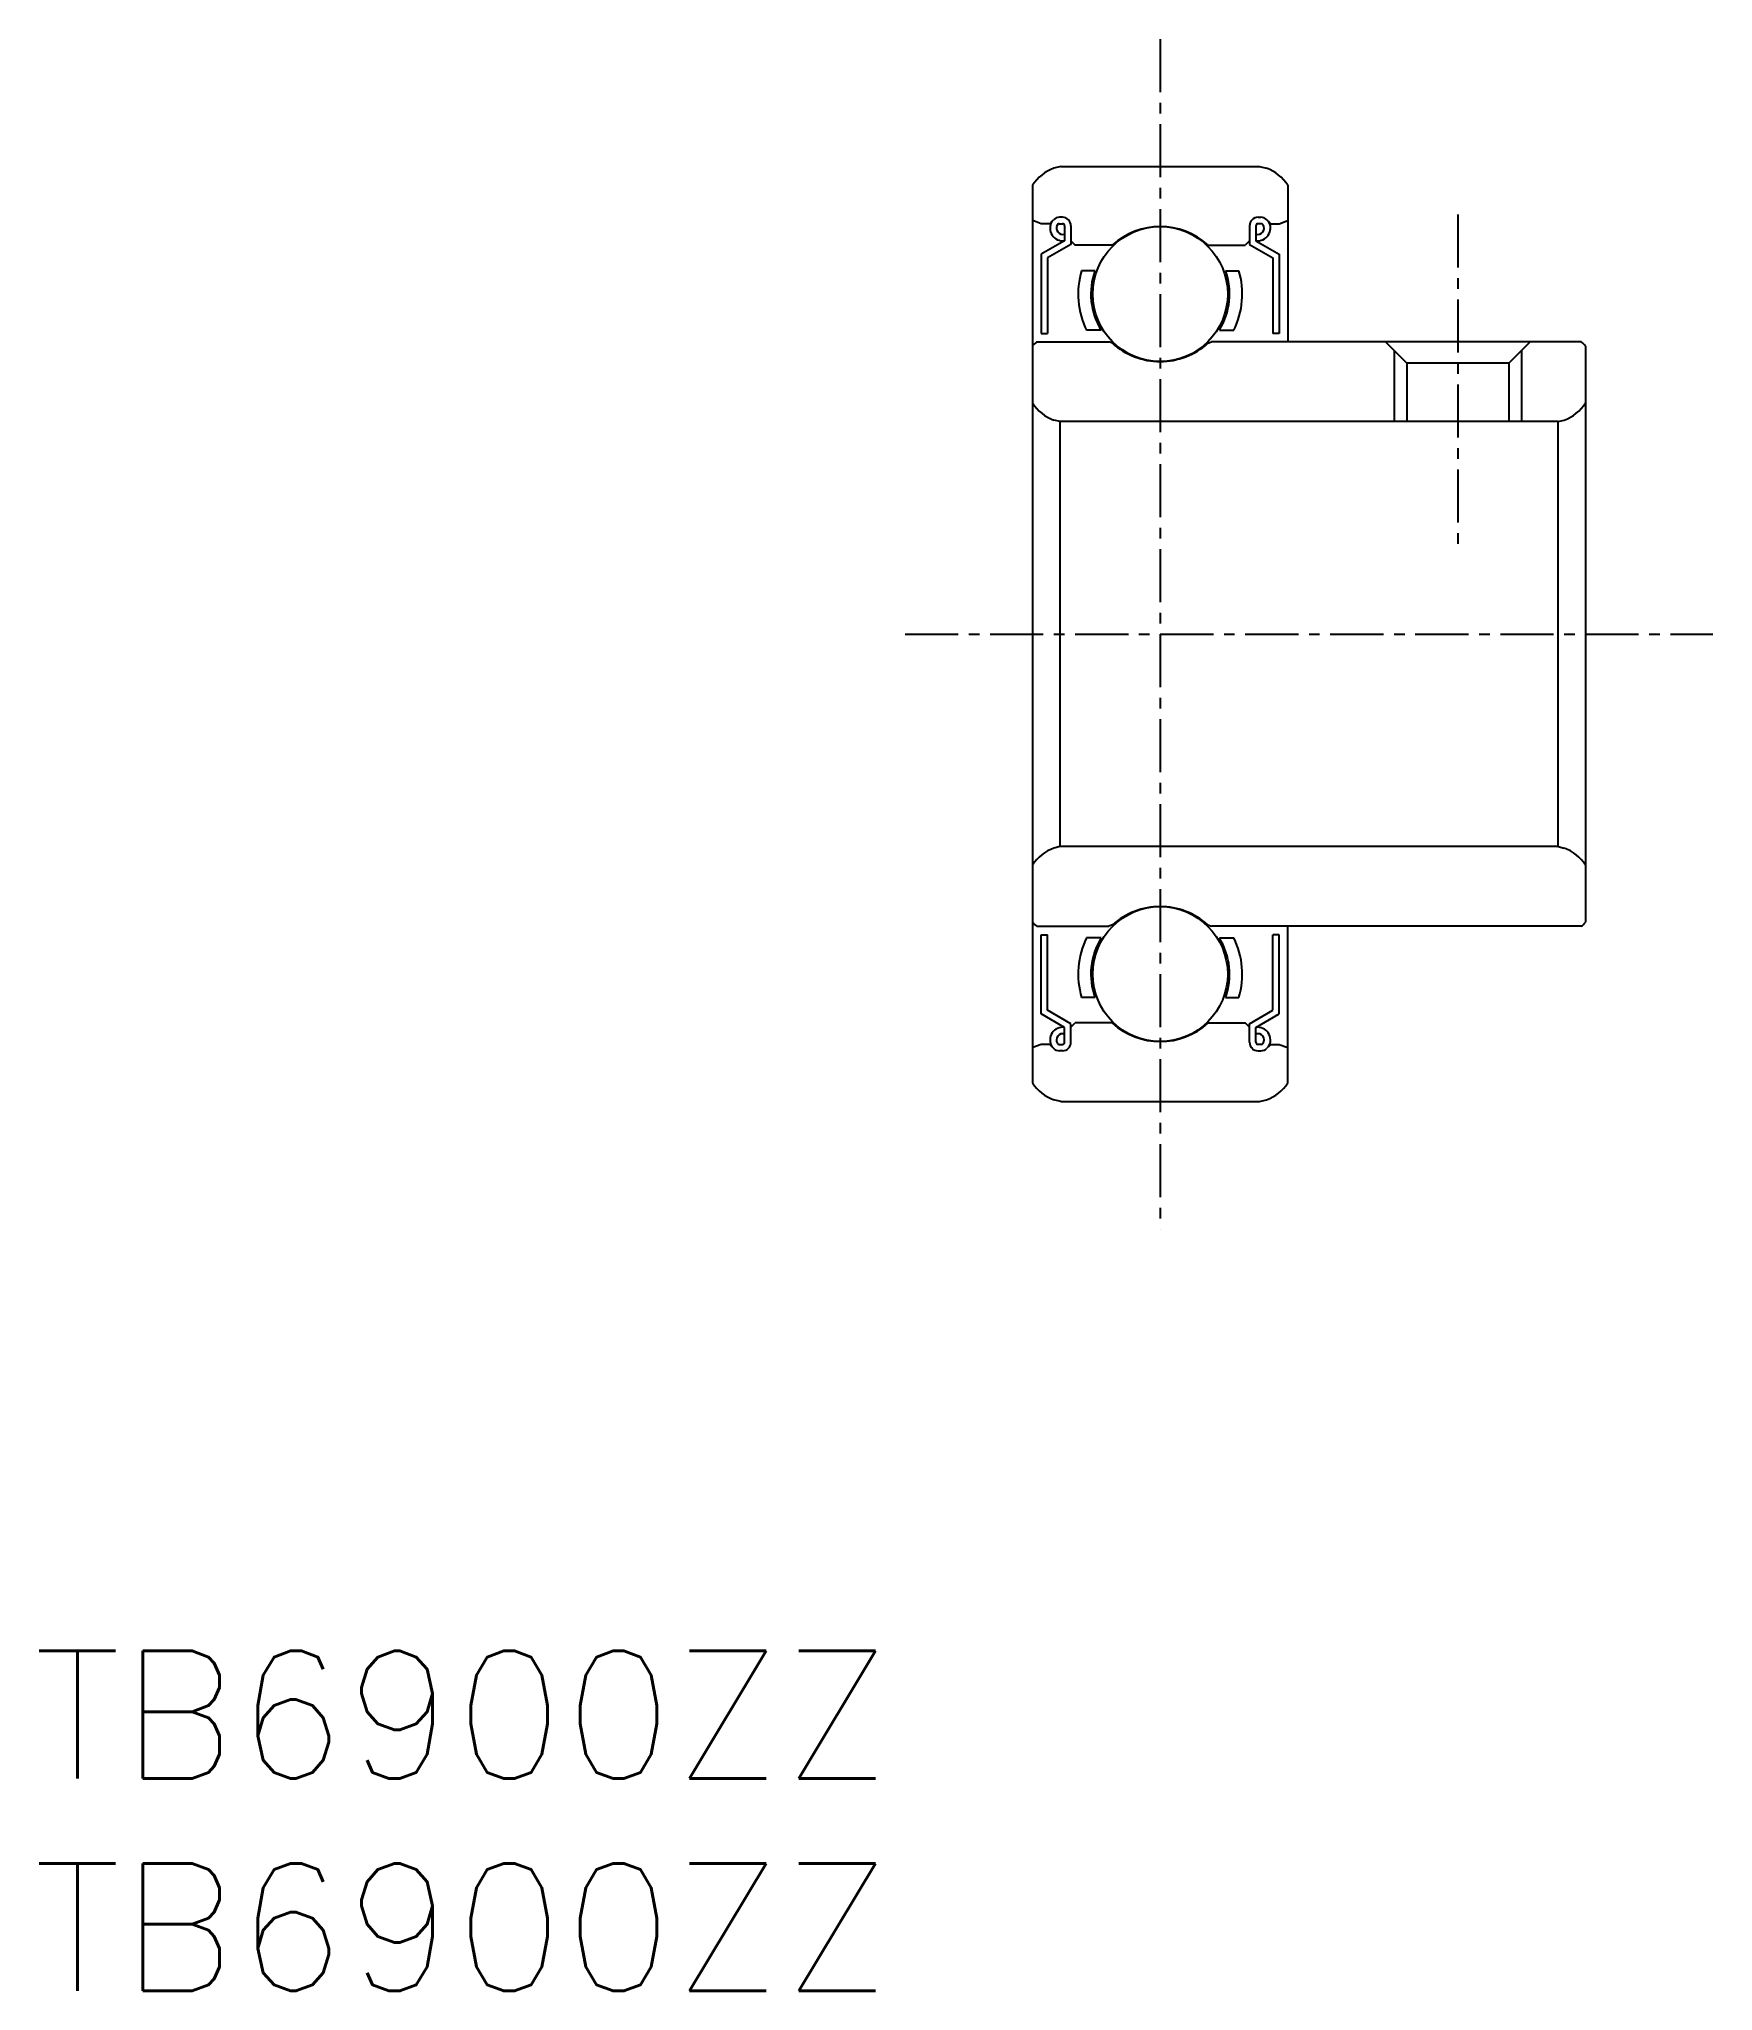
# Model space of a CAD drawing. Extents: x 44.9 to 84.3, y 37.3 to 83.2.
import ezdxf
from ezdxf.enums import TextEntityAlignment as Align

# ---------------------------------------------------------------- set-up
doc = ezdxf.new("R2010")
doc.units = 0
doc.linetypes.add('CENTER', pattern=[2, 1.25, -0.25, 0.25, -0.25])
doc.layers.get('0').update_dxf_attribs({"linetype": 'CONTINUOUS'})
doc.layers.add('CENTER', color=1, linetype='CENTER')
doc.styles.get("Standard").update_dxf_attribs({"font": 'txt.shx', "bigfont": 'extfont.shx'})

msp = doc.modelspace()

# ---------------------------------------------------------------- linework, layer by layer
at = {"color": 7, "linetype": 'CONTINUOUS'}
for p, q in [((68.944, 80.221), (68.78, 80.181)), ((68.944, 80.221), (73.616, 80.221)), ((73.616, 80.221), (73.78, 80.181)), ((68.28, 58.663), (68.28, 79.779)), ((74.28, 79.779), (74.28, 76.096)), ((68.98, 79.026), (68.913, 79.026)), ((68.98, 79.026), (68.913, 79.026)), ((73.58, 79.026), (73.647, 79.026)), ((73.58, 79.026), (73.647, 79.026)), ((68.48, 78.876), (68.28, 78.949)), ((68.68, 78.876), (68.48, 78.876)), ((68.68, 78.876), (68.771, 78.967)), ((68.73, 78.926), (68.771, 78.967)), ((68.903, 78.876), (68.98, 78.876)), ((69.03, 78.826), (69.03, 78.476)), ((69.03, 78.629), (69.03, 78.476)), ((69.18, 78.826), (69.18, 78.471)), ((69.18, 78.826), (69.18, 78.389)), ((73.38, 78.826), (73.38, 78.471)), ((73.38, 78.826), (73.38, 78.389)), ((73.53, 78.826), (73.53, 78.476)), ((73.53, 78.629), (73.53, 78.476)), ((73.657, 78.876), (73.58, 78.876)), ((73.88, 78.876), (73.789, 78.967)), ((73.83, 78.926), (73.789, 78.967)), ((73.88, 78.876), (74.08, 78.876)), ((74.08, 78.876), (74.28, 78.949)), ((69.03, 78.476), (68.48, 78.158)), ((68.48, 78.158), (68.48, 76.296)), ((69.18, 78.389), (68.63, 78.072)), ((69.18, 78.471), (69.28, 78.371)), ((70.151, 78.371), (69.28, 78.371)), ((72.409, 78.371), (73.28, 78.371)), ((73.38, 78.471), (73.28, 78.371)), ((73.38, 78.389), (73.93, 78.072)), ((73.53, 78.476), (74.08, 78.158)), ((74.08, 78.158), (74.08, 76.296)), ((68.63, 78.072), (68.63, 76.296)), ((69.746, 77.771), (69.43, 77.771)), ((72.814, 77.771), (73.13, 77.771)), ((73.93, 78.072), (73.93, 76.296)), ((68.48, 76.296), (68.63, 76.296)), ((69.889, 76.371), (69.547, 76.371)), ((72.671, 76.371), (73.013, 76.371)), ((74.08, 76.296), (73.93, 76.296)), ((68.38, 76.096), (70.073, 76.096)), ((70.158, 76.065), (70.073, 76.096)), ((72.403, 76.065), (72.487, 76.096)), ((81.18, 76.096), (72.487, 76.096)), ((77.08, 75.596), (76.58, 76.096)), ((76.78, 75.896), (76.78, 74.221)), ((79.98, 76.096), (79.48, 75.596)), ((79.78, 75.896), (79.78, 74.221)), ((81.28, 75.996), (81.28, 62.446)), ((79.48, 75.596), (77.08, 75.596)), ((77.08, 75.596), (77.08, 74.221)), ((79.48, 75.596), (79.48, 74.221)), ((68.923, 74.221), (68.78, 74.256)), ((68.923, 64.221), (68.923, 74.221)), ((80.637, 74.221), (68.923, 74.221)), ((80.637, 74.221), (80.78, 74.256)), ((80.637, 64.221), (80.637, 74.221)), ((68.923, 64.221), (68.78, 64.186)), ((80.637, 64.221), (68.923, 64.221)), ((80.637, 64.221), (80.78, 64.186)), ((68.38, 62.346), (70.073, 62.346)), ((68.48, 60.283), (68.48, 62.146)), ((68.48, 62.146), (68.63, 62.146)), ((68.63, 60.37), (68.63, 62.146)), ((69.889, 62.071), (69.547, 62.071)), ((70.158, 62.377), (70.073, 62.346)), ((72.403, 62.377), (72.487, 62.346)), ((81.18, 62.346), (72.487, 62.346)), ((72.671, 62.071), (73.013, 62.071)), ((73.93, 60.37), (73.93, 62.146)), ((74.08, 62.146), (73.93, 62.146)), ((74.08, 60.283), (74.08, 62.146)), ((74.28, 58.663), (74.28, 62.346)), ((69.746, 60.671), (69.43, 60.671)), ((72.814, 60.671), (73.13, 60.671)), ((69.03, 59.966), (68.48, 60.283)), ((69.18, 60.053), (68.63, 60.37)), ((73.38, 60.053), (73.93, 60.37)), ((73.53, 59.966), (74.08, 60.283)), ((69.03, 59.813), (69.03, 59.966)), ((69.03, 59.616), (69.03, 59.966)), ((69.18, 59.971), (69.28, 60.071)), ((69.18, 59.616), (69.18, 60.053)), ((69.18, 59.616), (69.18, 59.971)), ((70.151, 60.071), (69.28, 60.071)), ((72.409, 60.071), (73.28, 60.071)), ((73.38, 59.971), (73.28, 60.071)), ((73.38, 59.616), (73.38, 60.053)), ((73.38, 59.616), (73.38, 59.971)), ((73.53, 59.813), (73.53, 59.966)), ((73.53, 59.616), (73.53, 59.966)), ((68.48, 59.566), (68.28, 59.493)), ((68.68, 59.566), (68.48, 59.566)), ((68.68, 59.566), (68.771, 59.475)), ((68.73, 59.516), (68.771, 59.475)), ((68.903, 59.566), (68.98, 59.566)), ((68.98, 59.416), (68.913, 59.416)), ((68.98, 59.416), (68.913, 59.416)), ((73.657, 59.566), (73.58, 59.566)), ((73.58, 59.416), (73.647, 59.416)), ((73.58, 59.416), (73.647, 59.416)), ((73.88, 59.566), (73.789, 59.475)), ((73.83, 59.516), (73.789, 59.475)), ((73.88, 59.566), (74.08, 59.566)), ((74.08, 59.566), (74.28, 59.493)), ((68.944, 58.221), (68.78, 58.261)), ((68.944, 58.221), (73.616, 58.221)), ((73.616, 58.221), (73.78, 58.261))]:
    msp.add_line(p, q, dxfattribs=at)
for centre in [(71.28, 77.221), (71.28, 61.221)]:
    msp.add_circle(centre, 1.587, dxfattribs=at)
for centre, radius, start, end in [((69.123, 79.242), 1, 110.0869, 147.5057), ((73.437, 79.242), 1, 32.4943, 69.9131), ((68.913, 78.826), 0.2, 90, 135), ((68.913, 78.826), 0.2, 90, 135), ((68.98, 78.826), 0.2, 0, 90), ((68.98, 78.826), 0.2, 0, 90), ((73.58, 78.826), 0.2, 90, 180), ((73.58, 78.826), 0.2, 90, 180), ((73.647, 78.826), 0.2, 45, 90), ((73.647, 78.826), 0.2, 45, 90), ((68.988, 78.773), 0.3, 149.349, 278.0312), ((68.988, 78.773), 0.15, 148.0335, 286.2258), ((68.903, 78.826), 0.05, 90, 148.0335), ((68.98, 78.826), 0.05, 0, 90), ((71.28, 77.133), 1.675, 47.6298, 132.3702), ((73.572, 78.773), 0.3, 261.9688, 30.651), ((73.58, 78.826), 0.05, 90, 180), ((73.572, 78.773), 0.15, 253.7742, 31.9665), ((73.657, 78.826), 0.05, 31.9665, 90), ((71.28, 77.221), 1.93, 163.4427, 206.1303), ((71.28, 77.221), 1.63, 160.28, 211.4311), ((71.28, 77.221), 1.63, 328.5689, 19.72), ((71.28, 77.221), 1.93, 333.8697, 16.5573), ((68.608, 75.768), 0.4, 124.8179, 145.1821), ((71.28, 77.308), 1.675, 227.9214, 270), ((71.28, 77.308), 1.675, 270, 312.0786), ((80.952, 75.768), 0.4, 34.8179, 55.1821), ((69.123, 75.195), 1, 212.4943, 249.9131), ((80.437, 75.195), 1, 290.0869, 327.5057), ((69.123, 63.247), 1, 110.0869, 147.5057), ((80.437, 63.247), 1, 32.4943, 69.9131), ((71.28, 61.133), 1.675, 90, 132.0786), ((71.28, 61.133), 1.675, 47.9214, 90), ((68.608, 62.674), 0.4, 214.8179, 235.1821), ((71.28, 61.221), 1.93, 153.8697, 196.5573), ((71.28, 61.221), 1.63, 148.5689, 199.72), ((71.28, 61.221), 1.63, 340.28, 31.4311), ((71.28, 61.221), 1.93, 343.4427, 26.1303), ((80.952, 62.674), 0.4, 304.8179, 325.1821), ((68.988, 59.669), 0.3, 81.9688, 210.651), ((68.988, 59.669), 0.15, 73.7742, 211.9665), ((71.28, 61.308), 1.675, 227.6298, 312.3702), ((73.572, 59.669), 0.3, 329.349, 98.0312), ((73.572, 59.669), 0.15, 328.0335, 106.2258), ((68.913, 59.616), 0.2, 225, 270), ((68.913, 59.616), 0.2, 225, 270), ((68.903, 59.616), 0.05, 211.9665, 270), ((68.98, 59.616), 0.2, 270, 0), ((68.98, 59.616), 0.2, 270, 0), ((68.98, 59.616), 0.05, 270, 0), ((73.58, 59.616), 0.2, 180, 270), ((73.58, 59.616), 0.2, 180, 270), ((73.58, 59.616), 0.05, 180, 270), ((73.647, 59.616), 0.2, 270, 315), ((73.647, 59.616), 0.2, 270, 315), ((73.657, 59.616), 0.05, 270, 328.0335), ((69.123, 59.2), 1, 212.4943, 249.9131), ((73.437, 59.2), 1, 290.0869, 327.5057)]:
    msp.add_arc(centre, radius, start, end, dxfattribs=at)
at = {"layer": 'CENTER', "color": 1, "linetype": 'CENTER'}
for p, q in [((71.28, 83.221), (71.28, 55.221)), ((78.28, 79.096), (78.28, 71.221)), ((65.28, 69.221), (84.28, 69.221))]:
    msp.add_line(p, q, dxfattribs=at)

# ---------------------------------------------------------------- texts
at = {"color": 7, "linetype": 'CONTINUOUS'}
for p in [(44.782, 43.795), (44.782, 38.795)]:
    msp.add_text('TB6900ZZ', height=3, dxfattribs=at).set_placement(p, align=Align.MIDDLE_LEFT)

doc.saveas('drawing.dxf')
